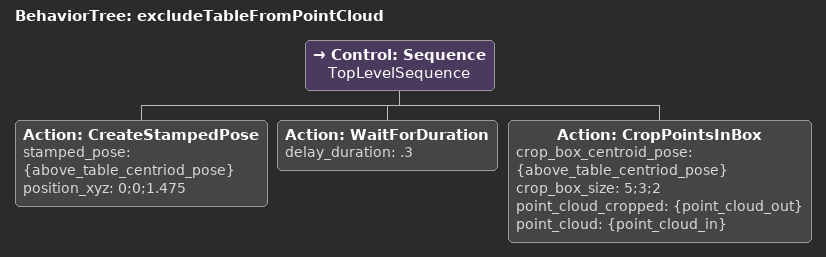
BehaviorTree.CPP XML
<root BTCPP_format="4" main_tree_to_execute="excludeTableFromPointCloud">
    <BehaviorTree ID="excludeTableFromPointCloud">
        <Control ID="Sequence" name="TopLevelSequence">
            <Action ID="CreateStampedPose" stamped_pose="{above_table_centriod_pose}" position_xyz="0;0;1.475"/>
            <Action ID="WaitForDuration" delay_duration=".3"/>
            <Action ID="CropPointsInBox" crop_box_centroid_pose="{above_table_centriod_pose}" crop_box_size="5;3;2" point_cloud_cropped="{point_cloud_out}" point_cloud="{point_cloud_in}"/>
        </Control>
    </BehaviorTree>
</root>
